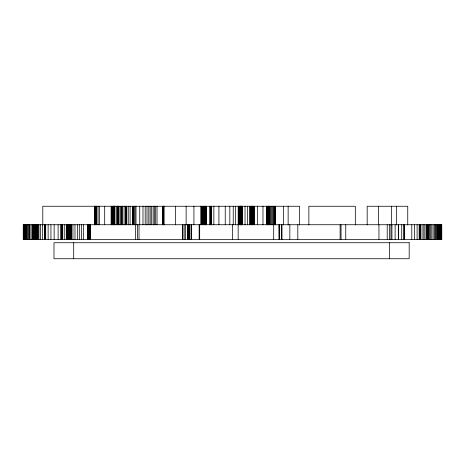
<?xml version="1.0" encoding="UTF-8"?>
<svg xmlns="http://www.w3.org/2000/svg" width="465" height="465" viewBox="0 0 465 465"><rect width="100%" height="100%" fill="white"/><g stroke="black" fill="none" stroke-linecap="round" stroke-linejoin="round"><path stroke-width="0.7" d="M23.256 224.734L441.75 224.734L441.733 239.359L23.256 239.359L23.291 224.734L23.343 239.359M441.669 224.734L441.704 239.359M441.564 224.734L441.605 239.359M441.425 224.734L441.425 239.359M441.308 224.734L441.308 239.359M441.169 224.734L441.169 239.359M441.018 224.734L441.018 239.359M440.849 224.734L440.849 239.359M440.669 224.734L440.669 239.359M440.512 224.734L440.512 239.359M440.338 224.734L440.338 239.359M440.157 224.734L440.157 239.359M439.966 224.734L439.966 239.359M439.768 224.734L439.768 239.359M439.565 224.734L439.565 239.359M439.355 224.734L439.355 239.359M439.146 224.734L439.146 239.359M438.722 224.734L438.722 239.359M438.297 224.734L438.297 239.359M437.873 224.734L437.873 239.359M437.443 224.734L437.443 239.359M437.019 224.734L437.019 239.359M436.158 224.734L436.158 239.359M435.316 224.734L435.316 239.359M434.496 224.734L434.496 239.359M433.124 224.734L433.124 239.359M431.811 224.734L431.811 239.359M430.683 224.734L430.683 239.359M429.614 224.734L429.614 239.359M428.707 224.734L428.666 239.359M428.62 224.734L428.573 239.359M428.486 224.734L428.527 239.359M428.393 224.734L428.439 239.359M428.306 224.734L428.259 239.359M428.219 224.734L428.184 239.359M428.073 224.734L428.108 239.359M427.986 224.734L427.963 239.359M427.666 224.734L427.666 239.359M427.544 224.734L427.515 239.359M427.411 224.734L427.411 239.359M427.05 224.734L427.05 239.359M426.306 224.734L426.306 239.359M424.964 224.734L424.964 239.359M423.801 224.734L423.801 239.359M422.057 224.734L422.057 239.359M420.221 224.734L420.221 239.359M420.075 224.734L420.075 239.359M419.895 224.734L419.895 239.359M419.686 224.734L419.686 239.359M419.447 224.734L419.436 239.359M419.343 224.734L419.354 239.359M419.32 239.359L419.256 224.734L419.198 239.359M417.099 224.734L417.099 239.359M414.652 224.734L414.652 239.359M411.792 224.734L411.792 239.359M407.753 224.961L407.753 206.251L367.176 206.251L367.176 224.961M404.381 224.734L404.381 239.359M404.219 224.734L404.219 239.359M403.725 224.734L403.725 239.359M401.725 224.734L401.725 239.359M398.627 224.734L398.627 239.359M398.325 224.734L398.325 239.359M396.343 206.251L396.343 224.961M395.128 224.734L395.128 239.359M391.925 224.734L391.925 239.359M391.646 206.251L391.646 224.961M390.955 224.734L390.955 239.359M389.472 242.742L389.472 258.749M389.385 224.734L389.385 239.359M387.217 224.734L387.217 239.359M378.946 224.734L378.946 239.359M378.586 206.251L378.586 224.961M355.318 224.961L355.318 206.251L308.876 206.251L308.876 224.961M345.757 224.734L345.757 239.359M341.037 224.734L341.037 239.359M340.113 224.734L340.113 239.359M299.553 224.961L299.553 206.251L42.792 206.251L42.792 224.961M297.809 224.734L297.809 239.359M289.84 224.734L289.84 239.359M288.143 206.251L288.143 224.961M283.441 206.251L283.441 224.961M281.988 224.734L281.988 239.359M281.569 224.734L281.569 239.359M279.36 224.734L279.355 239.359M279.262 224.734L279.326 239.359M279.209 224.734L279.209 239.359M279.076 224.734L279.145 239.359M275.443 206.251L275.46 224.734M275.379 206.251L275.327 224.734M275.233 206.251L275.233 224.734M275.164 206.251L275.094 224.734M275.013 206.251L275.013 224.734M274.832 206.251L274.832 224.734M274.135 206.251L274.135 224.734M273.699 224.734L273.699 239.359M273.344 206.251L273.344 224.734M272.414 206.251L272.414 224.734M271.403 206.251L271.403 224.734M270.456 206.251L270.456 224.734M269.764 206.251L269.764 224.734M269.444 206.251L269.444 224.734M269.107 206.251L269.107 224.734M268.753 206.251L268.753 224.734M268.636 206.251L268.636 224.734M268.508 206.251L268.508 224.734M268.381 206.251L268.381 224.734M268.253 206.251L268.253 224.734M268.119 206.251L268.119 224.734M267.985 206.251L267.985 224.734M267.852 206.251L267.852 224.734M267.404 206.251L267.404 224.734M266.957 206.251L266.957 224.734M266.509 206.251L266.509 224.734M262.975 206.251L262.975 224.734M257.482 206.251L257.482 224.734M254.5 206.251L254.5 224.734M253.919 206.251L253.919 224.734M253.349 206.251L253.349 224.734M252.791 206.251L252.791 224.734M252.71 206.251L252.629 224.734M252.553 206.251L252.553 224.734M252.478 206.251L252.478 224.734M252.35 206.251L252.414 224.734M252.286 206.251L252.233 224.734M252.187 206.251L252.14 224.734M252.106 206.251L252.071 224.734M252.001 206.251L251.949 224.734M251.92 206.251L251.914 224.734M251.437 206.251L251.437 224.734M250.949 206.251L250.949 224.734M250.681 206.251L250.681 224.734M250.246 206.251L250.246 224.734M249.647 206.251L249.647 224.734M247.642 206.251L247.642 224.734M245.032 206.251L245.032 224.734M242.352 206.251L242.352 224.734M242.271 206.251L242.271 224.734M242.178 206.251L242.178 224.734M242.073 206.251L242.073 224.734M241.957 206.251L241.957 224.734M241.829 206.251L241.829 224.734M241.695 206.251L241.695 224.734M241.556 206.251L241.556 224.734M241.405 206.251L241.405 224.734M241.376 206.251L241.312 224.734M241.277 206.251L241.213 224.734M241.178 206.251L241.108 224.734M241.073 206.251L241.01 224.734L240.946 206.251M240.882 206.251L240.8 224.734L240.771 206.251M240.649 206.251L240.649 224.734M240.539 206.251L240.539 224.734M240.44 206.251L240.44 224.734M240.347 206.251L240.347 224.734M240.26 206.251L240.26 224.734M240.19 206.251L240.19 224.734M239.853 206.251L239.853 224.734M239.597 206.251L239.597 224.734M239.022 206.251L239.01 224.734M238.946 206.251L238.917 224.734M238.818 206.251L238.818 224.734M238.69 206.251L238.69 224.734M238.464 206.251L238.464 224.734M238.179 206.251L238.161 239.359M235.65 206.251L235.65 224.734M233.232 206.251L233.232 224.734M232.616 224.734L232.616 239.359M229.838 206.251L229.838 224.734M225.234 206.251L225.234 224.734M218.916 206.251L218.916 224.734M213.859 206.251L213.859 224.734M211.558 206.251L211.54 224.734M211.494 206.251L211.54 224.734M211.366 206.251L211.418 224.734M211.203 206.251L211.203 224.734M211 206.251L211 224.734M210.349 206.251L210.349 224.734M209.599 206.251L209.599 224.734M206.262 206.251L206.262 224.734M206.03 206.251L206.03 224.734M205.78 206.251L205.78 224.734M205.513 206.251L205.513 224.734M205.228 206.251L205.228 224.734M204.92 206.251L204.92 224.734M204.6 206.251L204.6 224.734M204.269 206.251L204.269 224.734M203.926 206.251L203.926 224.734M203.501 206.251L203.501 224.734M203.071 206.251L203.071 224.734M202.63 206.251L202.63 224.734M202.188 206.251L202.188 224.734M201.734 206.251L201.734 224.734M201.287 206.251L201.287 224.734M200.839 206.251L200.839 224.734M199.677 224.734L199.677 239.359M199.148 224.734L199.148 239.359M193.928 206.251L193.928 224.734M191.65 224.734L191.65 239.359M191.406 224.734L191.406 239.359M189.993 224.734L189.993 239.359M189.592 224.734L189.592 239.359M189.174 224.734L189.174 239.359M188.744 224.734L188.744 239.359M188.308 224.734L188.308 239.359M187.866 224.734L187.866 239.359M187.412 224.734L187.412 239.359M186.122 206.251L186.122 224.734M185.494 224.734L185.494 239.359M184.181 224.734L184.181 239.359M182.867 224.734L182.867 239.359M182.635 224.734L182.635 239.359M175.415 206.251L175.415 224.734M163.953 206.251L163.953 224.734M163.808 206.251L163.808 224.734M163.668 206.251L163.668 224.734M163.529 206.251L163.529 224.734M163.395 206.251L163.395 224.734M163.267 206.251L163.267 224.734M163.145 206.251L163.145 224.734M163.029 206.251L163.006 224.734M162.942 206.251L162.965 224.734M162.895 206.251L162.878 224.734M157.031 206.251L157.031 224.734M155.705 206.251L155.705 224.734M154.334 206.251L154.334 224.734M153.171 206.251L153.171 224.734M151.695 206.251L151.695 224.734M150.166 206.251L150.166 224.734M148.823 206.251L148.823 224.734M147.004 206.251L147.004 224.734M145.196 206.251L145.196 224.734M142.982 206.251L142.982 224.734M139.738 206.251L139.738 224.734M139.023 224.734L139.023 239.359M137.588 224.734L137.588 239.359M136.001 206.251L136.001 224.734M135.42 224.734L135.42 239.359M135.013 206.251L135.013 224.734M134.036 206.251L134.036 224.734M133.472 206.251L133.472 224.734M132.914 206.251L132.914 224.734M132.374 206.251L132.374 224.734M130.084 206.251L130.084 224.734M128.247 206.251L128.247 224.734M126.747 206.251L126.747 224.734M126.062 206.251L126.062 224.734M125.416 206.251L125.416 224.734M124.074 206.251L124.074 224.734M122.394 206.251L122.394 224.734M121.789 206.251L121.789 224.734M121.266 206.251L121.266 224.734M120.29 206.251L120.29 224.734M119.023 206.251L119.023 224.734M118.505 206.251L118.505 224.734M118.18 206.251L118.18 224.734M118.139 206.251L118.139 224.734M118.04 206.251L118.04 224.734M117.784 206.251L117.79 224.734M117.697 206.251L117.692 224.734M117.604 206.251L117.651 224.734M117.558 206.251L117.54 224.734M117.436 206.251L117.436 224.734M116.552 206.251L116.552 224.734M114.954 206.251L114.954 224.734M114.57 206.251L114.576 224.734M114.529 206.251L114.495 224.734M114.471 206.251L114.396 224.734L114.303 206.251M114.198 206.251L114.198 224.734M114.134 206.251L114.158 224.734M114.059 206.251L114.018 224.734M113.966 206.251L113.913 224.734M113.855 206.251L113.855 224.734M113.791 206.251L113.722 224.734M113.652 206.251L113.652 224.734M113.576 206.251L113.576 224.734M113.501 206.251L113.419 224.734M113.338 206.251L113.338 224.734M113.251 206.251L113.251 224.734M113.164 206.251L113.164 224.734M112.826 206.251L112.826 224.734M112.484 206.251L112.484 224.734M112.141 206.251L112.141 224.734M111.798 206.251L111.798 224.734M111.455 206.251L111.455 224.734M111.118 206.251L111.118 224.734M104.689 206.251L104.689 224.734M99.44 206.251L99.44 224.734M98.08 206.251L98.08 224.734M96.761 206.251L96.761 224.734M96.435 206.251L96.435 224.734M96.127 206.251L96.127 224.734M95.831 206.251L95.831 224.734M95.552 206.251L95.552 224.734M95.284 206.251L95.284 224.734M95.133 206.251L95.133 224.734M94.994 206.251L94.994 224.734M94.866 206.251L94.866 224.734M94.75 206.251L94.75 224.734M94.657 206.251L94.657 224.734M94.575 206.251L94.558 224.734M94.447 206.251L94.459 224.734M94.407 206.251L94.407 224.734M90.35 224.734L90.35 239.359M90.071 224.734L90.071 239.359M89.791 224.734L89.791 239.359M89.454 224.734L89.454 239.359M89.146 224.734L89.146 239.359M88.867 224.734L88.867 239.359M88.617 224.734L88.617 239.359M88.385 224.734L88.385 239.359M88.176 224.734L88.176 239.359M88.007 224.734L88.007 239.359M87.868 224.734L87.868 239.359M87.722 224.734L87.722 239.359M87.589 224.734L87.606 239.359M83.595 224.734L83.595 239.359M81.346 224.734L81.346 239.359M79.317 224.734L79.317 239.359M77.521 224.734L77.521 239.359M74.993 224.734L74.993 239.359M73.697 242.742L73.697 258.749M72.953 224.734L72.953 239.359M71.471 224.734L71.471 239.359M71.005 224.734L70.994 239.359M70.936 224.734L70.895 239.359M70.854 224.734L70.796 239.359L70.738 224.734M70.593 224.734L70.668 239.359M70.511 224.734L70.511 239.359M70.43 224.734L70.43 239.359M69.611 224.734L69.611 239.359M69.419 224.734L69.419 239.359M69.221 224.734L69.221 239.359M69.012 224.734L69.012 239.359M68.803 224.734L68.803 239.359M68.593 224.734L68.593 239.359M68.378 224.734L68.378 239.359M68.285 224.734L68.332 239.359M68.239 224.734L68.192 239.359M68.152 224.734L68.105 239.359L67.977 224.734M67.942 224.734L67.902 239.359M67.832 224.734L67.867 239.359M67.774 224.734L67.681 239.359M67.541 224.734L67.541 239.359M67.425 224.734L67.425 239.359M67.338 224.734L67.338 239.359M67.28 224.734L67.28 239.359M66.693 224.734L66.693 239.359M66.263 224.734L66.263 239.359M64.257 224.734L64.257 239.359M62.647 224.734L62.647 239.359M62.13 239.359L62.066 224.734L61.967 239.359M61.938 224.734L61.938 239.359M60.485 224.734L60.485 239.359M58.108 224.734L58.108 239.359M54.138 224.734L54.138 239.359M50.935 224.734L50.935 239.359M48.128 224.734L48.128 239.359M45.71 224.734L45.71 239.359M45.605 224.734L45.605 239.359M45.489 224.734L45.489 239.359M45.372 224.734L45.372 239.359M45.256 224.734L45.204 239.359L45.157 224.734M45.105 224.734L45.059 239.359M44.96 224.734L45.006 239.359M44.907 239.359L44.861 224.734L44.768 239.359M44.681 224.734L44.64 239.359M44.564 224.734L44.53 239.359M44.501 224.734L44.448 239.359M44.425 224.734L44.39 239.359M42.344 224.734L42.344 239.359M40.409 224.734L40.409 239.359M38.92 224.734L38.92 239.359M38.124 224.734L38.124 239.359M37.653 224.734L37.653 239.359M37.369 224.734L37.369 239.359M37.159 224.734L37.159 239.359M36.997 224.734L36.997 239.359M36.793 224.734L36.793 239.359M36.526 224.734L36.508 239.359M36.392 224.734L36.427 239.359M36.357 224.734L36.316 239.359M36.229 224.734L36.276 239.359M36.189 224.734L36.113 239.359M36.072 224.734L36.026 239.359M35.939 224.734L35.985 239.359M35.892 239.359L35.852 224.734L35.805 239.359M35.654 224.734L35.654 239.359M35.503 224.734L35.503 239.359M35.357 224.734L35.357 239.359M35.218 224.734L35.218 239.359M34.951 224.734L34.951 239.359M34.689 224.734L34.689 239.359M34.445 224.734L34.445 239.359M33.439 224.734L33.439 239.359M32.916 224.734L32.916 239.359M32.376 224.734L32.376 239.359M31.155 224.734L31.155 239.359M29.876 224.734L29.876 239.359M29.254 224.734L29.254 239.359M28.627 224.734L28.627 239.359M27.156 224.734L27.156 239.359M26.912 224.734L26.912 239.359M26.674 224.734L26.674 239.359M26.435 224.734L26.435 239.359M26.197 224.734L26.197 239.359M26.034 224.734L26.034 239.359M25.877 224.734L25.877 239.359M25.72 224.734L25.72 239.359M25.569 224.734L25.569 239.359M25.43 224.734L25.43 239.359M25 224.734L25 239.359M24.604 224.734L24.604 239.359M24.331 224.734L24.331 239.359M24.087 224.734L24.087 239.359M23.855 224.734L23.855 239.359M23.645 224.734L23.645 239.359M23.483 224.734L23.483 239.359M409.183 242.742L53.986 242.742L53.986 258.749L409.183 258.749L409.183 242.742M427.887 239.359L427.87 224.734L427.858 239.359"/></g></svg>
